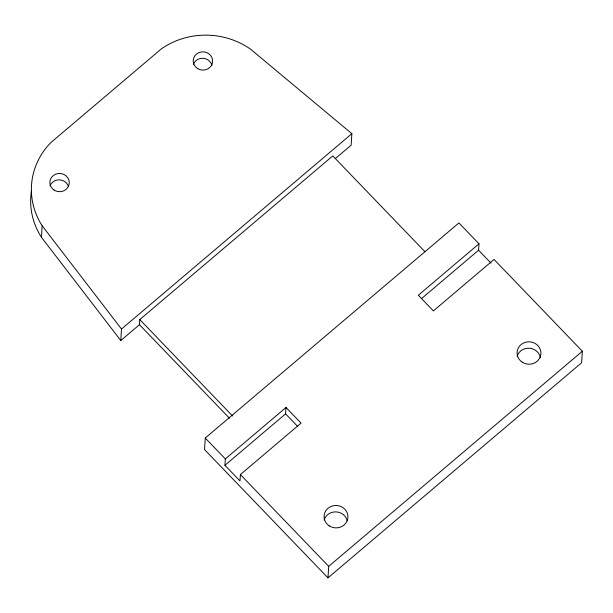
<?xml version="1.0" encoding="UTF-8"?>
<svg xmlns="http://www.w3.org/2000/svg" width="613" height="613" viewBox="0 0 613 613"><rect width="100%" height="100%" fill="white"/><g stroke="black" fill="none" stroke-linecap="round" stroke-linejoin="round"><path stroke-width="0.92" d="M424.855 251.614L332.775 155.917L139.787 319.58L139.465 324.698L120.776 340.544L41.431 237.277L42.151 225.76A74.127 69.614 3.6 0 1 51.002 142.454L161.288 48.925A74.74 70.188 3.6 0 1 250.464 49.101L351.862 133.672L351.142 145.181L335.326 158.591M120.776 340.544L121.497 329.035L42.151 225.76M205.255 438.042L204.527 449.559L327.978 577.86L581.622 362.75L582.35 351.234L494.04 259.46L433.391 310.898L418.327 295.244L478.983 243.805L458.899 222.94L205.255 438.042L225.331 458.915L224.933 465.313L239.997 480.967L240.396 474.569L301.052 423.131L285.987 407.476L225.331 458.915M224.933 465.313L285.589 413.875L285.987 407.476M327.978 577.86L328.706 566.343L582.35 351.234M421.537 298.585L478.577 250.204L478.983 243.805M121.497 329.035L351.862 133.672M478.577 250.204L491.021 263.138M285.589 413.875L297.374 426.127M139.787 319.58L232.526 415.966M139.465 324.698L229.553 418.334M240.396 474.569L328.706 566.343M41.431 237.277A74.127 69.614 3.6 0 1 31.516 190.405M324.078 520.062A11.938 11.21 3.6 0 1 335.939 511.878A11.938 11.21 3.6 0 1 347.272 520.866M517.081 356.329A11.938 11.21 3.6 0 1 529.18 348.215A11.938 11.21 3.6 0 1 540.344 357.601M193.356 64.365A9.693 9.103 3.6 0 1 202.98 58.289A9.693 9.103 3.6 0 1 211.952 65.323M49.99 185.954A9.693 9.103 3.6 0 1 59.461 179.862A9.693 9.103 3.6 0 1 68.51 186.628M329.258 525.885A11.938 11.21 3.6 0 0 347.893 517.625A11.938 11.21 3.6 0 0 330.836 506.537A11.938 11.21 3.6 0 0 329.258 525.885M522.199 362.183A11.938 11.21 3.6 0 0 540.881 354.015A11.938 11.21 3.6 0 0 523.885 342.843A11.938 11.21 3.6 0 0 522.199 362.183M54.074 190.038A9.693 9.103 3.6 0 0 69.231 183.356A9.693 9.103 3.6 0 0 55.385 174.322A9.693 9.103 3.6 0 0 54.074 190.038M197.44 68.457A9.693 9.103 3.6 0 0 212.596 61.767A9.693 9.103 3.6 0 0 198.75 52.733A9.693 9.103 3.6 0 0 197.44 68.457"/></g></svg>
